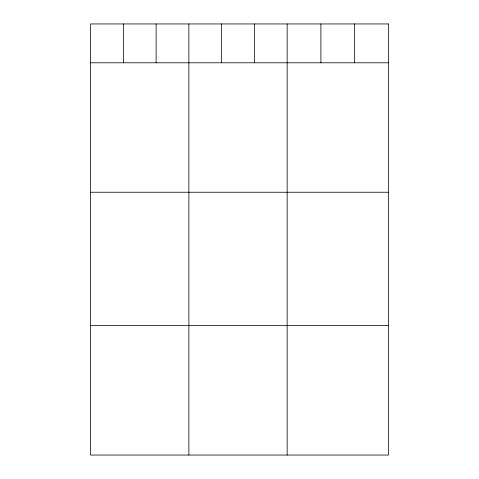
<?xml version="1.0" encoding="UTF-8"?>
<svg xmlns="http://www.w3.org/2000/svg" width="479" height="479" viewBox="0 0 479 479"><rect width="100%" height="100%" fill="white"/><g stroke="black" fill="none" stroke-linecap="round" stroke-linejoin="round"><path stroke-width="0.72" d="M90.603 62.797L388.397 62.797M90.603 192.241L388.397 192.241M90.603 325.606L388.397 325.606M354.646 23.95L354.646 62.797M320.9 23.95L320.9 62.797M287.149 23.95L287.149 455.05M254.391 23.95L254.391 62.797M221.633 23.95L221.633 62.797M188.876 23.95L188.876 455.05M156.118 23.95L156.118 62.797M123.36 23.95L123.36 62.797M388.397 23.95L90.603 23.95L90.603 455.05L388.397 455.05L388.397 23.95"/></g></svg>
